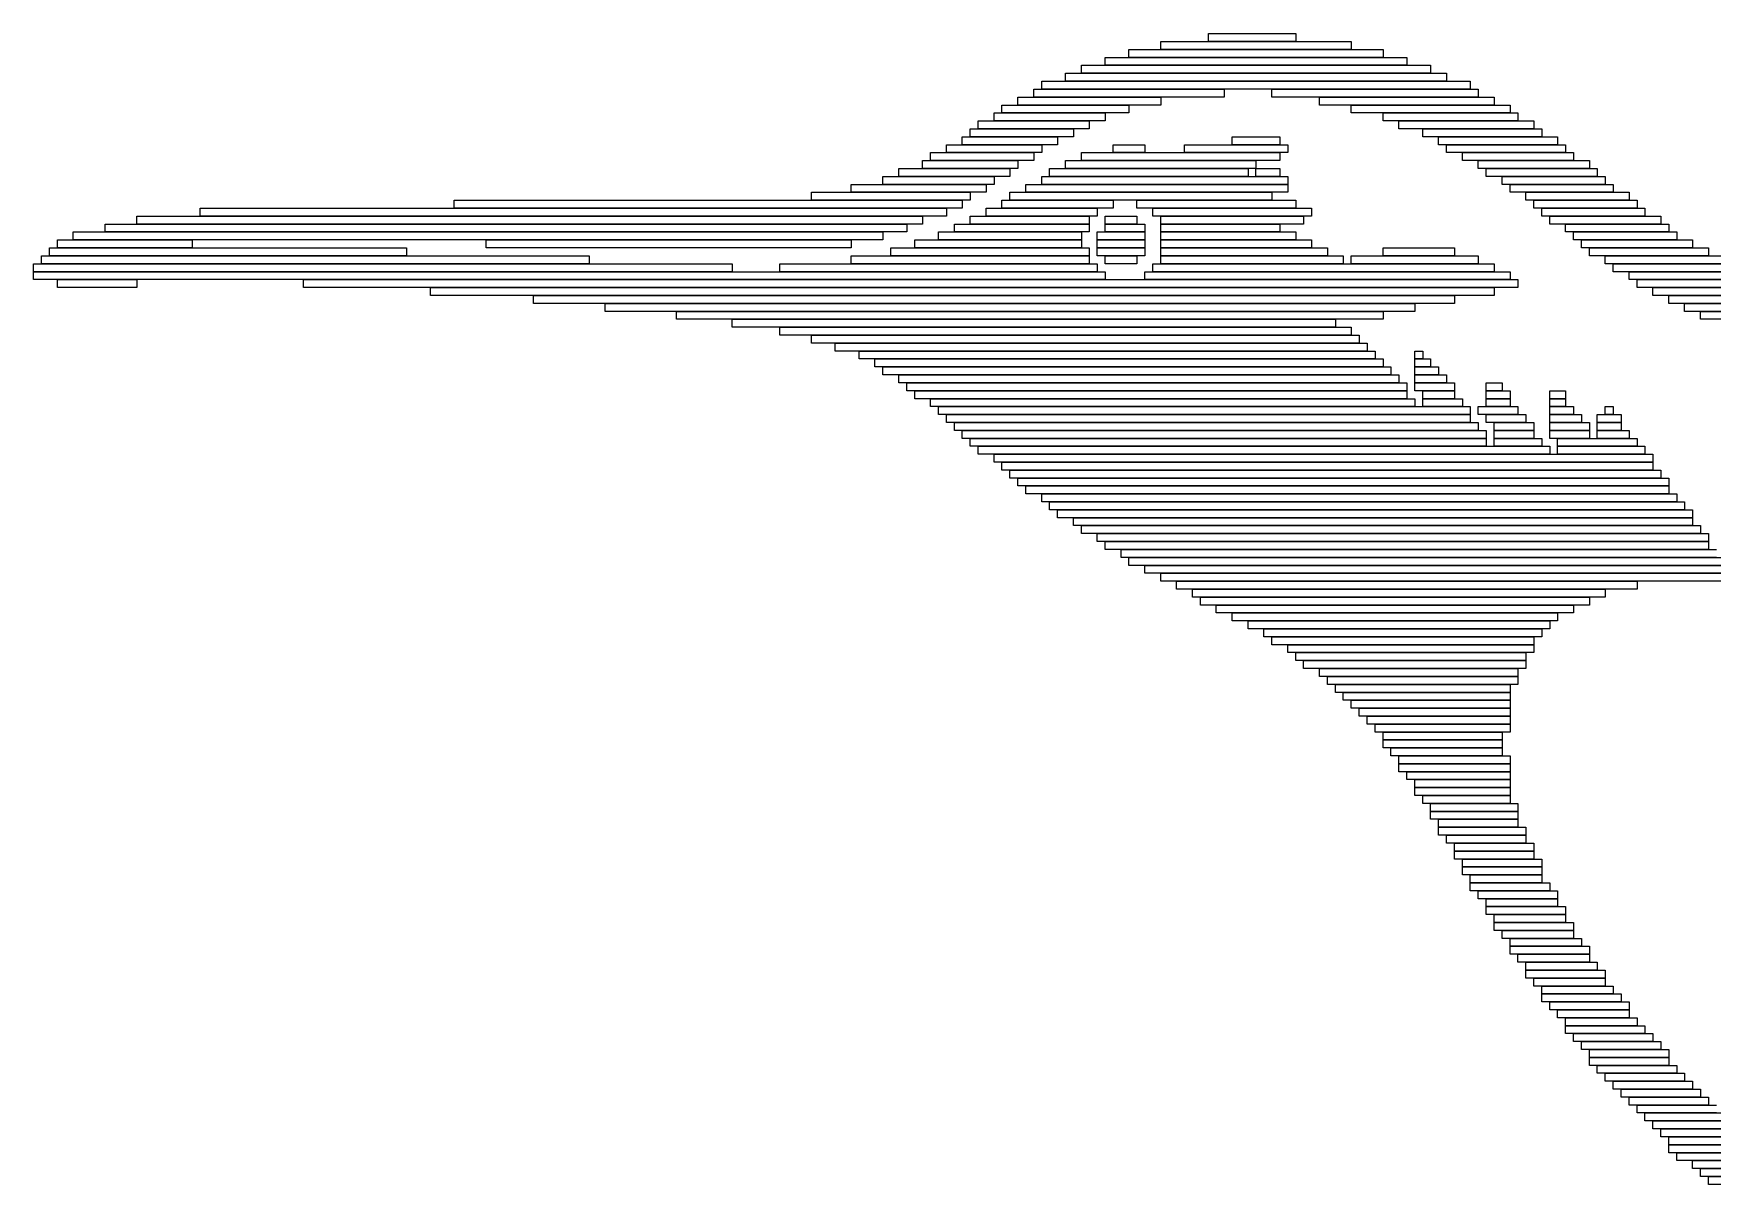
# Model space of a CAD drawing. Extents: x 278 to 746, y 302 to 723.
# Drawn here: x 278 to 489.5, y 433 to 578 of the extents above; entities that cross this region are included whole.
import ezdxf

# ---------------------------------------------------------------- set-up
doc = ezdxf.new("R2010")
doc.units = 0

msp = doc.modelspace()

# ---------------------------------------------------------------- linework, layer by layer
for p, q in [((426, 578), (437, 578)), ((426, 577), (426, 578)), ((437, 578), (437, 577)), ((416, 576), (448, 576)), ((416, 575), (416, 576)), ((420, 577), (444, 577)), ((420, 576), (420, 577)), ((444, 576), (420, 576)), ((437, 577), (426, 577)), ((444, 577), (444, 576)), ((448, 576), (448, 575)), ((410, 574), (454, 574)), ((410, 573), (410, 574)), ((413, 575), (451, 575)), ((413, 574), (413, 575)), ((451, 574), (413, 574)), ((448, 575), (416, 575)), ((451, 575), (451, 574)), ((454, 574), (454, 573)), ((405, 572), (459, 572)), ((405, 571), (405, 572)), ((408, 573), (456, 573)), ((408, 572), (408, 573)), ((456, 572), (408, 572)), ((454, 573), (410, 573)), ((456, 573), (456, 572)), ((459, 572), (459, 571)), ((400, 569), (416, 569)), ((400, 568), (400, 569)), ((402, 570), (420, 570)), ((402, 569), (402, 570)), ((420, 569), (402, 569)), ((404, 571), (428, 571)), ((404, 570), (404, 571)), ((428, 570), (404, 570)), ((459, 571), (405, 571)), ((416, 569), (416, 568)), ((420, 570), (420, 569)), ((428, 571), (428, 570)), ((434, 571), (460, 571)), ((434, 570), (434, 571)), ((460, 570), (434, 570)), ((440, 570), (462, 570)), ((440, 569), (440, 570)), ((462, 569), (440, 569)), ((444, 569), (464, 569)), ((444, 568), (444, 569)), ((460, 571), (460, 570)), ((462, 570), (462, 569)), ((464, 569), (464, 568)), ((397, 567), (411, 567)), ((397, 566), (397, 567)), ((399, 568), (413, 568)), ((399, 567), (399, 568)), ((413, 567), (399, 567)), ((416, 568), (400, 568)), ((411, 567), (411, 566)), ((413, 568), (413, 567)), ((464, 568), (444, 568)), ((448, 568), (465, 568)), ((448, 567), (448, 568)), ((465, 567), (448, 567)), ((450, 567), (467, 567)), ((450, 566), (450, 567)), ((465, 568), (465, 567)), ((467, 567), (467, 566)), ((395, 565), (407, 565)), ((395, 564), (395, 565)), ((396, 566), (409, 566)), ((396, 565), (396, 566)), ((409, 565), (396, 565)), ((411, 566), (397, 566)), ((407, 565), (407, 564)), ((409, 566), (409, 565)), ((429, 565), (435, 565)), ((429, 564), (429, 565)), ((435, 565), (435, 564)), ((467, 566), (450, 566)), ((453, 566), (468, 566)), ((453, 565), (453, 566)), ((468, 565), (453, 565)), ((455, 565), (470, 565)), ((455, 564), (455, 565)), ((468, 566), (468, 565)), ((470, 565), (470, 564)), ((391, 563), (404, 563)), ((391, 562), (391, 563)), ((393, 564), (405, 564)), ((393, 563), (393, 564)), ((405, 563), (393, 563)), ((407, 564), (395, 564)), ((404, 563), (404, 562)), ((405, 564), (405, 563)), ((410, 563), (435, 563)), ((410, 562), (410, 563)), ((414, 564), (418, 564)), ((414, 563), (414, 564)), ((418, 563), (414, 563)), ((418, 564), (418, 563)), ((423, 564), (436, 564)), ((423, 563), (423, 564)), ((436, 563), (423, 563)), ((435, 564), (429, 564)), ((435, 563), (435, 562)), ((436, 564), (436, 563)), ((470, 564), (455, 564)), ((456, 564), (471, 564)), ((456, 563), (456, 564)), ((471, 563), (456, 563)), ((458, 563), (472, 563)), ((458, 562), (458, 563)), ((471, 564), (471, 563)), ((472, 563), (472, 562)), ((387, 561), (401, 561)), ((387, 560), (387, 561)), ((390, 562), (402, 562)), ((390, 561), (390, 562)), ((402, 561), (390, 561)), ((404, 562), (391, 562)), ((401, 561), (401, 560)), ((402, 562), (402, 561)), ((406, 561), (431, 561)), ((406, 560), (406, 561)), ((408, 562), (432, 562)), ((408, 561), (408, 562)), ((432, 561), (408, 561)), ((435, 562), (410, 562)), ((431, 561), (431, 560)), ((432, 562), (432, 561)), ((432, 561), (435, 561)), ((432, 560), (432, 561)), ((435, 561), (435, 560)), ((472, 562), (458, 562)), ((460, 562), (474, 562)), ((460, 561), (460, 562)), ((474, 561), (460, 561)), ((461, 561), (475, 561)), ((461, 560), (461, 561)), ((474, 562), (474, 561)), ((475, 561), (475, 560)), ((381, 559), (398, 559)), ((381, 558), (381, 559)), ((385, 560), (399, 560)), ((385, 559), (385, 560)), ((399, 559), (385, 559)), ((401, 560), (387, 560)), ((398, 559), (398, 558)), ((399, 560), (399, 559)), ((403, 559), (436, 559)), ((403, 558), (403, 559)), ((405, 560), (436, 560)), ((405, 559), (405, 560)), ((436, 559), (405, 559)), ((431, 560), (406, 560)), ((435, 560), (432, 560)), ((436, 560), (436, 559)), ((436, 559), (436, 558)), ((475, 560), (461, 560)), ((463, 560), (476, 560)), ((463, 559), (463, 560)), ((476, 559), (463, 559)), ((464, 559), (477, 559)), ((464, 558), (464, 559)), ((476, 560), (476, 559)), ((477, 559), (477, 558)), ((331, 557), (395, 557)), ((331, 556), (331, 557)), ((376, 558), (396, 558)), ((376, 557), (376, 558)), ((396, 557), (376, 557)), ((398, 558), (381, 558)), ((395, 557), (395, 556)), ((396, 558), (396, 557)), ((400, 557), (414, 557)), ((400, 556), (400, 557)), ((401, 558), (434, 558)), ((401, 557), (401, 558)), ((434, 557), (401, 557)), ((436, 558), (403, 558)), ((414, 557), (414, 556)), ((417, 557), (437, 557)), ((417, 556), (417, 557)), ((434, 558), (434, 557)), ((437, 557), (437, 556)), ((477, 558), (464, 558)), ((466, 558), (479, 558)), ((466, 557), (466, 558)), ((479, 557), (466, 557)), ((467, 557), (480, 557)), ((467, 556), (467, 557)), ((479, 558), (479, 557)), ((480, 557), (480, 556)), ((291, 555), (390, 555)), ((291, 554), (291, 555)), ((299, 556), (393, 556)), ((299, 555), (299, 556)), ((393, 555), (299, 555)), ((395, 556), (331, 556)), ((390, 555), (390, 554)), ((393, 556), (393, 555)), ((396, 555), (411, 555)), ((396, 554), (396, 555)), ((398, 556), (412, 556)), ((398, 555), (398, 556)), ((412, 555), (398, 555)), ((414, 556), (400, 556)), ((411, 555), (411, 554)), ((412, 556), (412, 555)), ((413, 555), (417, 555)), ((413, 554), (413, 555)), ((437, 556), (417, 556)), ((417, 555), (417, 554)), ((419, 556), (439, 556)), ((419, 555), (419, 556)), ((439, 555), (419, 555)), ((420, 555), (438, 555)), ((420, 554), (420, 555)), ((438, 555), (438, 554)), ((439, 556), (439, 555)), ((480, 556), (467, 556)), ((468, 556), (481, 556)), ((468, 555), (468, 556)), ((481, 555), (468, 555)), ((469, 555), (483, 555)), ((469, 554), (469, 555)), ((481, 556), (481, 555)), ((483, 555), (483, 554)), ((283, 553), (385, 553)), ((283, 552), (283, 553)), ((287, 554), (388, 554)), ((287, 553), (287, 554)), ((388, 553), (287, 553)), ((390, 554), (291, 554)), ((385, 553), (385, 552)), ((388, 554), (388, 553)), ((392, 553), (410, 553)), ((392, 552), (392, 553)), ((394, 554), (411, 554)), ((394, 553), (394, 554)), ((411, 553), (394, 553)), ((411, 554), (396, 554)), ((410, 553), (410, 552)), ((411, 554), (411, 553)), ((412, 553), (418, 553)), ((412, 552), (412, 553)), ((417, 554), (413, 554)), ((413, 554), (418, 554)), ((413, 553), (413, 554)), ((418, 553), (413, 553)), ((418, 554), (418, 553)), ((418, 553), (418, 552)), ((438, 554), (420, 554)), ((420, 554), (435, 554)), ((420, 553), (420, 554)), ((435, 553), (420, 553)), ((420, 553), (437, 553)), ((420, 552), (420, 553)), ((435, 554), (435, 553)), ((437, 553), (437, 552)), ((483, 554), (469, 554)), ((471, 554), (484, 554)), ((471, 553), (471, 554)), ((484, 553), (471, 553)), ((472, 553), (485, 553)), ((472, 552), (472, 553)), ((484, 554), (484, 553)), ((485, 553), (485, 552)), ((279, 550), (348, 550)), ((279, 549), (279, 550)), ((280, 551), (325, 551)), ((280, 550), (280, 551)), ((325, 550), (280, 550)), ((281, 552), (298, 552)), ((281, 551), (281, 552)), ((298, 551), (281, 551)), ((385, 552), (283, 552)), ((298, 552), (298, 551)), ((325, 551), (325, 550)), ((335, 552), (381, 552)), ((335, 551), (335, 552)), ((381, 551), (335, 551)), ((348, 550), (348, 549)), ((381, 552), (381, 551)), ((381, 550), (411, 550)), ((381, 549), (381, 550)), ((386, 551), (411, 551)), ((386, 550), (386, 551)), ((411, 550), (386, 550)), ((389, 552), (410, 552)), ((389, 551), (389, 552)), ((410, 551), (389, 551)), ((410, 552), (392, 552)), ((410, 552), (410, 551)), ((411, 551), (411, 550)), ((411, 550), (411, 549)), ((418, 552), (412, 552)), ((412, 552), (418, 552)), ((412, 551), (412, 552)), ((418, 551), (412, 551)), ((412, 551), (418, 551)), ((412, 550), (412, 551)), ((418, 550), (412, 550)), ((413, 550), (417, 550)), ((413, 549), (413, 550)), ((417, 550), (417, 549)), ((418, 552), (418, 551)), ((418, 551), (418, 550)), ((437, 552), (420, 552)), ((420, 552), (439, 552)), ((420, 551), (420, 552)), ((439, 551), (420, 551)), ((420, 551), (441, 551)), ((420, 550), (420, 551)), ((441, 550), (420, 550)), ((420, 550), (443, 550)), ((420, 549), (420, 550)), ((439, 552), (439, 551)), ((441, 551), (441, 550)), ((443, 550), (443, 549)), ((444, 550), (460, 550)), ((444, 549), (444, 550)), ((448, 551), (457, 551)), ((448, 550), (448, 551)), ((457, 550), (448, 550)), ((457, 551), (457, 550)), ((460, 550), (460, 549)), ((485, 552), (472, 552)), ((473, 552), (487, 552)), ((473, 551), (473, 552)), ((487, 551), (473, 551)), ((474, 551), (489, 551)), ((474, 550), (474, 551)), ((489, 550), (474, 550)), ((476, 550), (500, 550)), ((476, 549), (476, 550)), ((487, 552), (487, 551)), ((489, 551), (489, 550)), ((278, 549), (366, 549)), ((278, 548), (278, 549)), ((366, 548), (278, 548)), ((278, 548), (413, 548)), ((278, 547), (278, 548)), ((348, 549), (279, 549)), ((366, 549), (366, 548)), ((372, 549), (412, 549)), ((372, 548), (372, 549)), ((412, 548), (372, 548)), ((411, 549), (381, 549)), ((412, 549), (412, 548)), ((417, 549), (413, 549)), ((413, 548), (413, 547)), ((418, 548), (464, 548)), ((418, 547), (418, 548)), ((419, 549), (462, 549)), ((419, 548), (419, 549)), ((462, 548), (419, 548)), ((443, 549), (420, 549)), ((460, 549), (444, 549)), ((462, 549), (462, 548)), ((464, 548), (464, 547)), ((500, 549), (476, 549)), ((477, 549), (519, 549)), ((477, 548), (477, 549)), ((519, 548), (477, 548)), ((479, 548), (518, 548)), ((479, 547), (479, 548)), ((413, 547), (278, 547)), ((281, 547), (291, 547)), ((281, 546), (281, 547)), ((291, 546), (281, 546)), ((291, 547), (291, 546)), ((312, 547), (465, 547)), ((312, 546), (312, 547)), ((465, 546), (312, 546)), ((328, 546), (462, 546)), ((328, 545), (328, 546)), ((464, 547), (418, 547)), ((462, 546), (462, 545)), ((465, 547), (465, 546)), ((518, 547), (479, 547)), ((480, 547), (516, 547)), ((480, 546), (480, 547)), ((516, 546), (480, 546)), ((482, 546), (515, 546)), ((482, 545), (482, 546)), ((462, 545), (328, 545)), ((341, 545), (457, 545)), ((341, 544), (341, 545)), ((457, 544), (341, 544)), ((350, 544), (452, 544)), ((350, 543), (350, 544)), ((452, 544), (452, 543)), ((457, 545), (457, 544)), ((515, 545), (482, 545)), ((484, 545), (514, 545)), ((484, 544), (484, 545)), ((514, 544), (484, 544)), ((486, 544), (512, 544)), ((486, 543), (486, 544)), ((452, 543), (350, 543)), ((359, 543), (448, 543)), ((359, 542), (359, 543)), ((448, 542), (359, 542)), ((366, 542), (442, 542)), ((366, 541), (366, 542)), ((442, 542), (442, 541)), ((448, 543), (448, 542)), ((512, 543), (486, 543)), ((488, 543), (510, 543)), ((488, 542), (488, 543)), ((510, 542), (488, 542)), ((442, 541), (366, 541)), ((372, 541), (444, 541)), ((372, 540), (372, 541)), ((444, 540), (372, 540)), ((376, 540), (445, 540)), ((376, 539), (376, 540)), ((444, 541), (444, 540)), ((445, 540), (445, 539)), ((445, 539), (376, 539)), ((379, 539), (446, 539)), ((379, 538), (379, 539)), ((446, 538), (379, 538)), ((382, 538), (447, 538)), ((382, 537), (382, 538)), ((446, 539), (446, 538)), ((447, 538), (447, 537)), ((452, 538), (453, 538)), ((452, 537), (452, 538)), ((453, 538), (453, 537)), ((447, 537), (382, 537)), ((384, 537), (448, 537)), ((384, 536), (384, 537)), ((448, 536), (384, 536)), ((385, 536), (449, 536)), ((385, 535), (385, 536)), ((448, 537), (448, 536)), ((449, 536), (449, 535)), ((453, 537), (452, 537)), ((452, 537), (454, 537)), ((452, 536), (452, 537)), ((454, 536), (452, 536)), ((452, 536), (455, 536)), ((452, 535), (452, 536)), ((454, 537), (454, 536)), ((455, 536), (455, 535)), ((449, 535), (385, 535)), ((387, 535), (450, 535)), ((387, 534), (387, 535)), ((450, 534), (387, 534)), ((388, 534), (451, 534)), ((388, 533), (388, 534)), ((451, 533), (388, 533)), ((389, 533), (451, 533)), ((389, 532), (389, 533)), ((450, 535), (450, 534)), ((451, 534), (451, 533)), ((451, 533), (451, 532)), ((455, 535), (452, 535)), ((452, 535), (456, 535)), ((452, 534), (452, 535)), ((456, 534), (452, 534)), ((452, 534), (457, 534)), ((452, 533), (452, 534)), ((457, 533), (452, 533)), ((453, 533), (457, 533)), ((453, 532), (453, 533)), ((456, 535), (456, 534)), ((457, 534), (457, 533)), ((457, 533), (457, 532)), ((461, 534), (463, 534)), ((461, 533), (461, 534)), ((463, 533), (461, 533)), ((461, 533), (464, 533)), ((461, 532), (461, 533)), ((463, 534), (463, 533)), ((464, 533), (464, 532)), ((469, 533), (471, 533)), ((469, 532), (469, 533)), ((471, 533), (471, 532)), ((451, 532), (389, 532)), ((391, 532), (452, 532)), ((391, 531), (391, 532)), ((452, 531), (391, 531)), ((392, 531), (459, 531)), ((392, 530), (392, 531)), ((452, 532), (452, 531)), ((457, 532), (453, 532)), ((453, 532), (458, 532)), ((453, 531), (453, 532)), ((458, 531), (453, 531)), ((458, 532), (458, 531)), ((459, 531), (459, 530)), ((460, 531), (465, 531)), ((460, 530), (460, 531)), ((464, 532), (461, 532)), ((461, 532), (464, 532)), ((461, 531), (461, 532)), ((464, 531), (461, 531)), ((464, 532), (464, 531)), ((465, 531), (465, 530)), ((471, 532), (469, 532)), ((469, 532), (471, 532)), ((469, 531), (469, 532)), ((471, 531), (469, 531)), ((469, 531), (472, 531)), ((469, 530), (469, 531)), ((471, 532), (471, 531)), ((472, 531), (472, 530)), ((476, 531), (477, 531)), ((476, 530), (476, 531)), ((477, 531), (477, 530)), ((459, 530), (392, 530)), ((393, 530), (459, 530)), ((393, 529), (393, 530)), ((459, 529), (393, 529)), ((394, 529), (460, 529)), ((394, 528), (394, 529)), ((459, 530), (459, 529)), ((465, 530), (460, 530)), ((460, 529), (460, 528)), ((461, 530), (466, 530)), ((461, 529), (461, 530)), ((466, 529), (461, 529)), ((462, 529), (467, 529)), ((462, 528), (462, 529)), ((466, 530), (466, 529)), ((467, 529), (467, 528)), ((472, 530), (469, 530)), ((469, 530), (473, 530)), ((469, 529), (469, 530)), ((473, 529), (469, 529)), ((469, 529), (474, 529)), ((469, 528), (469, 529)), ((473, 530), (473, 529)), ((474, 529), (474, 528)), ((475, 530), (478, 530)), ((475, 529), (475, 530)), ((478, 529), (475, 529)), ((475, 529), (478, 529)), ((475, 528), (475, 529)), ((477, 530), (476, 530)), ((478, 530), (478, 529)), ((478, 529), (478, 528)), ((460, 528), (394, 528)), ((395, 528), (461, 528)), ((395, 527), (395, 528)), ((461, 527), (395, 527)), ((396, 527), (461, 527)), ((396, 526), (396, 527)), ((461, 528), (461, 527)), ((461, 527), (461, 526)), ((467, 528), (462, 528)), ((462, 528), (467, 528)), ((462, 527), (462, 528)), ((467, 527), (462, 527)), ((462, 527), (468, 527)), ((462, 526), (462, 527)), ((467, 528), (467, 527)), ((468, 527), (468, 526)), ((474, 528), (469, 528)), ((469, 528), (474, 528)), ((469, 527), (469, 528)), ((474, 527), (469, 527)), ((470, 527), (480, 527)), ((470, 526), (470, 527)), ((474, 528), (474, 527)), ((478, 528), (475, 528)), ((475, 528), (479, 528)), ((475, 527), (475, 528)), ((479, 527), (475, 527)), ((479, 528), (479, 527)), ((480, 527), (480, 526)), ((461, 526), (396, 526)), ((397, 526), (469, 526)), ((397, 525), (397, 526)), ((469, 525), (397, 525)), ((399, 525), (482, 525)), ((399, 524), (399, 525)), ((468, 526), (462, 526)), ((469, 526), (469, 525)), ((480, 526), (470, 526)), ((470, 526), (481, 526)), ((470, 525), (470, 526)), ((481, 525), (470, 525)), ((481, 526), (481, 525)), ((482, 525), (482, 524)), ((482, 524), (399, 524)), ((400, 524), (482, 524)), ((400, 523), (400, 524)), ((482, 523), (400, 523)), ((401, 523), (483, 523)), ((401, 522), (401, 523)), ((482, 524), (482, 523)), ((483, 523), (483, 522)), ((483, 522), (401, 522)), ((402, 522), (484, 522)), ((402, 521), (402, 522)), ((484, 521), (402, 521)), ((403, 521), (484, 521)), ((403, 520), (403, 521)), ((484, 522), (484, 521)), ((484, 521), (484, 520)), ((484, 520), (403, 520)), ((405, 520), (485, 520)), ((405, 519), (405, 520)), ((485, 519), (405, 519)), ((406, 519), (486, 519)), ((406, 518), (406, 519)), ((485, 520), (485, 519)), ((486, 519), (486, 518)), ((486, 518), (406, 518)), ((407, 518), (487, 518)), ((407, 517), (407, 518)), ((487, 517), (407, 517)), ((409, 517), (487, 517)), ((409, 516), (409, 517)), ((487, 518), (487, 517)), ((487, 517), (487, 516)), ((487, 516), (409, 516)), ((410, 516), (488, 516)), ((410, 515), (410, 516)), ((488, 515), (410, 515)), ((412, 515), (489, 515)), ((412, 514), (412, 515)), ((489, 514), (412, 514)), ((413, 514), (489, 514)), ((413, 513), (413, 514)), ((488, 516), (488, 515)), ((489, 515), (489, 514)), ((489, 514), (489, 513)), ((489, 513), (413, 513)), ((415, 513), (490, 513)), ((415, 512), (415, 513)), ((490, 512), (415, 512)), ((416, 512), (491, 512)), ((416, 511), (416, 512)), ((491, 511), (416, 511)), ((418, 511), (492, 511)), ((418, 510), (418, 511)), ((492, 510), (418, 510)), ((420, 510), (492, 510)), ((420, 509), (420, 510)), ((492, 509), (420, 509)), ((422, 509), (480, 509)), ((422, 508), (422, 509)), ((480, 508), (422, 508)), ((424, 508), (476, 508)), ((424, 507), (424, 508)), ((476, 508), (476, 507)), ((480, 509), (480, 508)), ((476, 507), (424, 507)), ((425, 507), (474, 507)), ((425, 506), (425, 507)), ((474, 506), (425, 506)), ((427, 506), (472, 506)), ((427, 505), (427, 506)), ((472, 506), (472, 505)), ((474, 507), (474, 506)), ((472, 505), (427, 505)), ((429, 505), (470, 505)), ((429, 504), (429, 505)), ((470, 504), (429, 504)), ((431, 504), (469, 504)), ((431, 503), (431, 504)), ((469, 504), (469, 503)), ((470, 505), (470, 504)), ((469, 503), (431, 503)), ((433, 503), (468, 503)), ((433, 502), (433, 503)), ((468, 502), (433, 502)), ((434, 502), (467, 502)), ((434, 501), (434, 502)), ((467, 502), (467, 501)), ((468, 503), (468, 502)), ((467, 501), (434, 501)), ((436, 501), (467, 501)), ((436, 500), (436, 501)), ((467, 500), (436, 500)), ((437, 500), (466, 500)), ((437, 499), (437, 500)), ((466, 500), (466, 499)), ((467, 501), (467, 500)), ((466, 499), (437, 499)), ((438, 499), (466, 499)), ((438, 498), (438, 499)), ((466, 498), (438, 498)), ((440, 498), (465, 498)), ((440, 497), (440, 498)), ((465, 498), (465, 497)), ((466, 499), (466, 498)), ((465, 497), (440, 497)), ((441, 497), (465, 497)), ((441, 496), (441, 497)), ((465, 496), (441, 496)), ((442, 496), (464, 496)), ((442, 495), (442, 496)), ((464, 495), (442, 495)), ((443, 495), (464, 495)), ((443, 494), (443, 495)), ((464, 496), (464, 495)), ((464, 495), (464, 494)), ((465, 497), (465, 496)), ((464, 494), (443, 494)), ((444, 494), (464, 494)), ((444, 493), (444, 494)), ((464, 493), (444, 493)), ((445, 493), (464, 493)), ((445, 492), (445, 493)), ((464, 494), (464, 493)), ((464, 493), (464, 492)), ((464, 492), (445, 492)), ((446, 492), (464, 492)), ((446, 491), (446, 492)), ((464, 491), (446, 491)), ((447, 491), (464, 491)), ((447, 490), (447, 491)), ((464, 492), (464, 491)), ((464, 491), (464, 490)), ((464, 490), (447, 490)), ((448, 490), (463, 490)), ((448, 489), (448, 490)), ((463, 489), (448, 489)), ((448, 489), (463, 489)), ((448, 488), (448, 489)), ((463, 490), (463, 489)), ((463, 489), (463, 488)), ((463, 488), (448, 488)), ((449, 488), (463, 488)), ((449, 487), (449, 488)), ((463, 487), (449, 487)), ((450, 487), (464, 487)), ((450, 486), (450, 487)), ((463, 488), (463, 487)), ((464, 487), (464, 486)), ((464, 486), (450, 486)), ((450, 486), (464, 486)), ((450, 485), (450, 486)), ((464, 485), (450, 485)), ((451, 485), (464, 485)), ((451, 484), (451, 485)), ((464, 486), (464, 485)), ((464, 485), (464, 484)), ((464, 484), (451, 484)), ((452, 484), (464, 484)), ((452, 483), (452, 484)), ((464, 483), (452, 483)), ((452, 483), (464, 483)), ((452, 482), (452, 483)), ((464, 484), (464, 483)), ((464, 483), (464, 482)), ((464, 482), (452, 482)), ((453, 482), (464, 482)), ((453, 481), (453, 482)), ((464, 481), (453, 481)), ((454, 481), (465, 481)), ((454, 480), (454, 481)), ((464, 482), (464, 481)), ((465, 481), (465, 480)), ((465, 480), (454, 480)), ((454, 480), (465, 480)), ((454, 479), (454, 480)), ((465, 479), (454, 479)), ((455, 479), (465, 479)), ((455, 478), (455, 479)), ((465, 478), (455, 478)), ((455, 478), (466, 478)), ((455, 477), (455, 478)), ((465, 480), (465, 479)), ((465, 479), (465, 478)), ((466, 478), (466, 477)), ((466, 477), (455, 477)), ((456, 477), (466, 477)), ((456, 476), (456, 477)), ((466, 476), (456, 476)), ((457, 476), (467, 476)), ((457, 475), (457, 476)), ((466, 477), (466, 476)), ((467, 476), (467, 475)), ((467, 475), (457, 475)), ((457, 475), (467, 475)), ((457, 474), (457, 475)), ((467, 474), (457, 474)), ((458, 474), (468, 474)), ((458, 473), (458, 474)), ((467, 475), (467, 474)), ((468, 474), (468, 473)), ((468, 473), (458, 473)), ((458, 473), (468, 473)), ((458, 472), (458, 473)), ((468, 472), (458, 472)), ((459, 472), (468, 472)), ((459, 471), (459, 472)), ((468, 473), (468, 472)), ((468, 472), (468, 471)), ((468, 471), (459, 471)), ((459, 471), (469, 471)), ((459, 470), (459, 471)), ((469, 470), (459, 470)), ((460, 470), (470, 470)), ((460, 469), (460, 470)), ((469, 471), (469, 470)), ((470, 470), (470, 469)), ((470, 469), (460, 469)), ((461, 469), (470, 469)), ((461, 468), (461, 469)), ((470, 468), (461, 468)), ((461, 468), (471, 468)), ((461, 467), (461, 468)), ((470, 469), (470, 468)), ((471, 468), (471, 467)), ((471, 467), (461, 467)), ((462, 467), (471, 467)), ((462, 466), (462, 467)), ((471, 466), (462, 466)), ((462, 466), (472, 466)), ((462, 465), (462, 466)), ((471, 467), (471, 466)), ((472, 466), (472, 465)), ((472, 465), (462, 465)), ((463, 465), (472, 465)), ((463, 464), (463, 465)), ((472, 464), (463, 464)), ((464, 464), (473, 464)), ((464, 463), (464, 464)), ((472, 465), (472, 464)), ((473, 464), (473, 463)), ((473, 463), (464, 463)), ((464, 463), (474, 463)), ((464, 462), (464, 463)), ((474, 462), (464, 462)), ((465, 462), (474, 462)), ((465, 461), (465, 462)), ((474, 463), (474, 462)), ((474, 462), (474, 461)), ((474, 461), (465, 461)), ((466, 461), (475, 461)), ((466, 460), (466, 461)), ((475, 460), (466, 460)), ((466, 460), (476, 460)), ((466, 459), (466, 460)), ((476, 459), (466, 459)), ((467, 459), (476, 459)), ((467, 458), (467, 459)), ((475, 461), (475, 460)), ((476, 460), (476, 459)), ((476, 459), (476, 458)), ((476, 458), (467, 458)), ((468, 458), (477, 458)), ((468, 457), (468, 458)), ((477, 457), (468, 457)), ((468, 457), (478, 457)), ((468, 456), (468, 457)), ((477, 458), (477, 457)), ((478, 457), (478, 456)), ((478, 456), (468, 456)), ((469, 456), (479, 456)), ((469, 455), (469, 456)), ((479, 455), (469, 455)), ((470, 455), (479, 455)), ((470, 454), (470, 455)), ((479, 456), (479, 455)), ((479, 455), (479, 454)), ((479, 454), (470, 454)), ((471, 454), (480, 454)), ((471, 453), (471, 454)), ((480, 453), (471, 453)), ((471, 453), (481, 453)), ((471, 452), (471, 453)), ((480, 454), (480, 453)), ((481, 453), (481, 452)), ((481, 452), (471, 452)), ((472, 452), (482, 452)), ((472, 451), (472, 452)), ((482, 451), (472, 451)), ((473, 451), (483, 451)), ((473, 450), (473, 451)), ((482, 452), (482, 451)), ((483, 451), (483, 450)), ((483, 450), (473, 450)), ((474, 450), (484, 450)), ((474, 449), (474, 450)), ((484, 449), (474, 449)), ((474, 449), (484, 449)), ((474, 448), (474, 449)), ((484, 450), (484, 449)), ((484, 449), (484, 448)), ((484, 448), (474, 448)), ((475, 448), (485, 448)), ((475, 447), (475, 448)), ((485, 447), (475, 447)), ((476, 447), (486, 447)), ((476, 446), (476, 447)), ((485, 448), (485, 447)), ((486, 447), (486, 446)), ((486, 446), (476, 446)), ((477, 446), (487, 446)), ((477, 445), (477, 446)), ((487, 445), (477, 445)), ((478, 445), (488, 445)), ((478, 444), (478, 445)), ((487, 446), (487, 445)), ((488, 445), (488, 444)), ((488, 444), (478, 444)), ((479, 444), (489, 444)), ((479, 443), (479, 444)), ((489, 443), (479, 443)), ((480, 443), (490, 443)), ((480, 442), (480, 443)), ((489, 444), (489, 443)), ((490, 442), (480, 442)), ((481, 442), (491, 442)), ((481, 441), (481, 442)), ((491, 441), (481, 441)), ((482, 441), (492, 441)), ((482, 440), (482, 441)), ((492, 440), (482, 440)), ((483, 440), (493, 440)), ((483, 439), (483, 440)), ((493, 439), (483, 439)), ((484, 439), (494, 439)), ((484, 438), (484, 439)), ((494, 438), (484, 438)), ((484, 438), (496, 438)), ((484, 437), (484, 438)), ((496, 437), (484, 437)), ((485, 437), (497, 437)), ((485, 436), (485, 437)), ((497, 436), (485, 436)), ((487, 436), (498, 436)), ((487, 435), (487, 436)), ((498, 435), (487, 435)), ((488, 435), (499, 435)), ((488, 434), (488, 435)), ((499, 434), (488, 434)), ((489, 434), (500, 434)), ((489, 433), (489, 434)), ((500, 433), (489, 433))]:
    msp.add_line(p, q)

doc.saveas('drawing.dxf')
